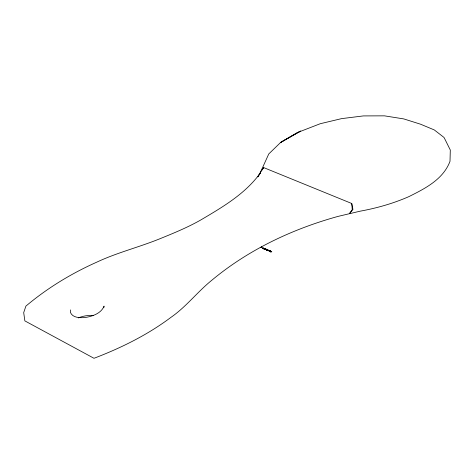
<?xml version="1.0" encoding="UTF-8"?>
<svg xmlns="http://www.w3.org/2000/svg" width="474" height="474" viewBox="0 0 474 474"><rect width="100%" height="100%" fill="white"/><g stroke="black" fill="none" stroke-linecap="round" stroke-linejoin="round"><path stroke-width="0.71" d="M70.46 309.907L70.383 312.319C72.599 317.953 79.999 317.936 85.083 317.544C92.347 316.336 101.128 313.551 104.073 306.086L103.919 307.502M263.71 167.606L260.57 171.944L257.862 176.867L260.7 172.483C245.68 193.653 222.768 206.99 200.852 219.93C187.692 227.431 173.614 233.178 159.608 238.872C138.923 247.256 117.114 252.601 96.862 262.116C71.361 273.48 47.246 288.103 25.892 306.121L23.7 312.633L24.861 320.886L93.994 358.291C121.178 347.922 147.562 334.881 170.907 317.384C186.181 306.832 197.433 291.848 211.801 280.258C248.329 249.786 292.328 229.043 338.003 216.411L360.199 211.167C376.966 208.092 393.254 203.47 408.884 196.621C425.148 188.498 443.214 179.403 450.004 161.302L450.3 150.027L445.062 139.469L443.978 137.43L434.303 129.935L420.521 124.194L403.771 118.915L384.479 115.846L363.368 115.917L341.576 118.63L320.258 123.72L297.127 132.684L280.596 142.478L268.764 153.955L260.747 171.618L263.71 167.606L351.755 203.506L352.946 209.443L349.569 213.472L352.259 209.585L351.755 203.506M78.34 317.912C83.033 315.968 88.271 315.044 93.331 315.643M270.778 251.581L271.827 251.617L270.387 251.226L271.43 251.516L270.482 251.848L271.341 251.925L271.01 251.996L269.854 251.528L270.737 251.599M265.837 249.265L266.755 249.377L264.747 249.448A0.711 0.338 10.3 0 1 264.403 249.348C265.422 248.826 267.745 249.448 265.695 249.306M265.096 248.631C266.726 249.022 262.691 249.318 265.096 248.672M261.423 246.972L262.158 247.304L260.504 247.41M260.339 247.369L261.571 247.653L260.807 247.535L261.713 247.232L261.393 247.001M269.813 250.853L269.516 251.238L270.02 251.285L270.008 250.805L269.321 250.817L270.731 250.746L268.711 250.876L269.813 250.853M264.563 248.388L262.685 248.566L264.563 248.412M264.498 248.897L265.15 248.927L264.498 248.897M263.07 248.098C261.281 248.323 264.474 247.369 263.07 248.098M267.016 249.573L266.382 250.094L267.662 250.284L266.672 250.136L267.058 249.804L267.49 249.999L266.696 250.088L268.616 250.231L267.016 249.573M284.175 140.328L280.596 142.478L300.67 131.043L284.175 140.328M262.827 248.447L263.236 248.5L262.827 248.447M264.421 249.075L263.852 249.034L264.421 249.075"/></g></svg>
